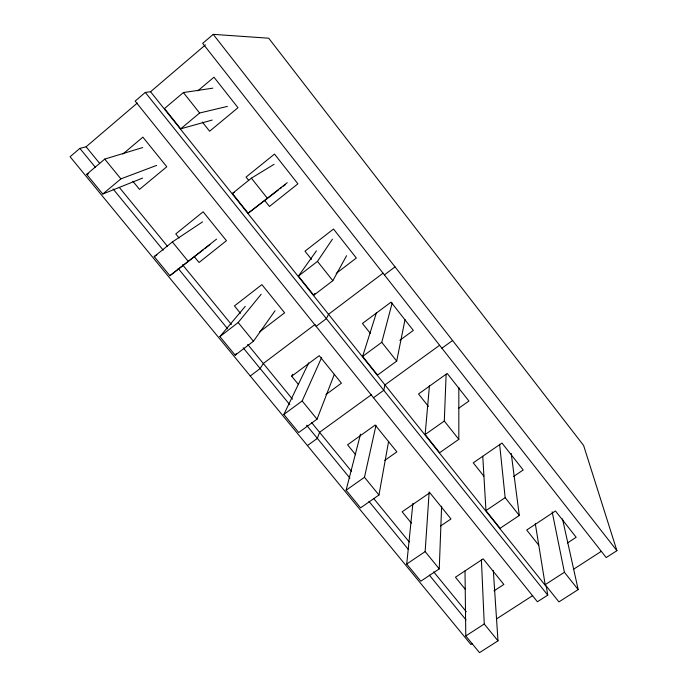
<?xml version="1.0" encoding="UTF-8"?>
<svg xmlns="http://www.w3.org/2000/svg" width="687" height="687" viewBox="0 0 687 687"><rect width="100%" height="100%" fill="white"/><g stroke="black" fill="none" stroke-linecap="round" stroke-linejoin="round"><path stroke-width="1.03" d="M429.435 385.768L425.141 434.545L439.654 452.699L458.822 439.337L458.83 387.434M412.887 503.459L406.721 564.036L420.813 581.193L439.251 568.888L441.621 506.225M458.822 439.337L444.3 421.045L446.129 374.467M439.251 568.888L425.15 551.609L429.169 491.944M360.52 434.132L346.102 490.235L360.563 507.848L378.958 495.018L388.619 441.38M376.502 312.491L362.659 356.39L377.575 375.042L396.691 361.113L405.029 319.575M346.102 490.235L364.479 477.285L375.995 425.322M362.659 356.39L381.766 342.315L392.165 303.053M308.729 362.83L283.851 414.45L298.708 432.535L317.042 419.173L334.363 374.252M283.851 414.45L302.168 400.959L321.645 357.515M298.407 384.454L291.692 376.21L292.671 374.303M316.432 250.867L298.433 276.071L313.77 295.247L332.826 280.708L346.574 255.701M313.77 295.247L314.861 293.401M298.433 276.071L317.48 261.386L332.431 239.179M245.25 306.359L219.909 336.604L235.169 355.188L253.434 341.25L275.075 310.722M235.169 355.188L236.431 353.479M219.909 336.604L238.157 322.538L261.172 294.259M137.314 103.05L86.098 146.786L79.855 148.383L70.083 156.739L470.913 644.509L472.579 643.436M145.3 92.427L135.159 101.101L537.414 601.778L547.754 595.131L546.388 586.767L150.556 91.74L145.3 92.427L547.754 595.131M213.219 34.35L202.691 43.35L606.209 557.569L616.917 550.691L583.598 445.442L268.703 38.206L213.219 34.35L616.917 550.691M150.556 91.74L205.439 44.87M142.595 178.079L102.784 194.017L86.656 174.386L104.742 159.092L142.724 147.542M212.833 88.159L183.377 92.556L164.485 108.537L180.707 128.821L212.18 120.062M122.861 154.034L142.887 137.142L166.786 166.761L139.504 189.389L132.874 181.256M197.796 90.847L213.983 77.202L237.994 107.704L209.629 131.234L202.304 122.02M102.784 194.017L120.886 178.878L156.61 165.404M180.707 128.821L199.616 113.003L227.363 106.408M203.309 249.767L169.887 275.71L154.206 256.62L172.377 241.944L202.588 221.858M278.39 189.998L248.17 213.202L232.404 193.485L251.382 178.165L274.079 164.305M169.887 275.71L216.56 239.119M248.17 213.202L287.243 182.682M204.975 248.471L209.99 244.581M280.064 188.71L281.747 187.422M283.422 186.134L285.105 184.846M259.643 331.898L284.633 312.808L261.893 284.624L234.439 305.93L240.45 313.315M336.183 273.435L356.338 258.029L333.513 229.037L304.985 251.176L311.503 259.368M315.032 324.479L263.319 363.509L260.158 368.541L250.266 376.004M383.054 273.16L328.523 314.303L326.385 318.622L316.132 326.351M384.385 274.894L395.016 266.882M291.692 376.21L319.232 355.677L341.422 383.183L325.913 394.561M399.851 340.305L413.325 330.421L391.058 302.134L362.453 323.457L370.302 333.332M371.392 394.742L319.575 432.303L317.351 438.375L307.424 445.562M439.594 345.295L384.969 384.9L383.767 390.302L373.488 397.747M441.921 348.215L452.578 340.503M384.763 460.402L396.863 451.874L375.196 425.03L347.57 444.815L355.686 454.768M458.495 408.404L468.929 401.045L447.203 373.445L418.529 393.986L428.396 406.395M425.141 434.545L444.3 421.045M440.59 525.993L450.99 518.951L429.83 492.734L402.144 511.798L411.384 523.151M513.61 476.477L523.193 469.977L501.982 443.038L473.257 462.823L483.854 476.151M154.206 256.62L156.851 254.834M406.721 564.036L425.15 551.609M511.214 453.386L519.295 515.465L500.093 528.286L485.958 510.613L505.16 497.663L499.621 444.309M493.996 590.889L503.846 584.457L483.184 558.849L455.438 577.226L465.434 589.489M567.445 542.962L576.17 537.277L555.465 510.973L526.689 530.029L538.702 545.143M493.326 570.622L497.989 640.842L479.509 652.65L465.786 635.939L484.249 624.011L481.407 559.905M562.49 518.865L578.179 589.592L558.943 601.889L545.177 584.671L564.405 572.262L552.15 511.798M496.727 618.789L532.614 595.646M573.353 569.377L601.211 551.403M232.404 193.485L234.215 192.351M86.656 174.386L88.683 173.717M86.098 146.786L99.675 163.394M119.366 187.474L167.576 246.427M182.51 264.701L231.399 324.487M247.698 344.41L292.456 399.156M311.434 422.359L351.504 471.351M373.917 498.771L409.246 541.974M433.703 571.876L466.31 611.756M79.855 148.383L95.45 167.422M113.072 188.942L163.231 250.188M178.148 268.394L227.629 328.815M243.215 347.845L289.768 404.686M306.591 425.227L349.932 478.152M368.936 501.355L408.293 549.411M429.332 575.105L465.984 619.854M179.101 238.003L175.778 233.923L203.129 211.802L226.444 240.69L199.05 262.486L194.395 256.775M104.742 159.092L120.886 178.878M172.377 241.944L188.075 261.189M238.157 322.538L253.434 341.25M302.168 400.959L317.042 419.173M364.479 477.285L378.958 495.018M484.249 624.011L497.989 640.842M183.377 92.556L199.616 113.003M251.382 178.165L267.166 198.036M317.48 261.386L332.826 280.708M381.766 342.315L396.691 361.113M505.16 497.663L519.295 515.465M564.405 572.262L578.179 589.592M248.746 180.432L246.075 177.074L274.508 154.086L297.909 183.815L269.441 206.469L264.77 200.587M535.302 523.683L545.177 584.671M482.755 456.245L485.958 510.613M465.013 571.009L465.786 635.939"/></g></svg>
